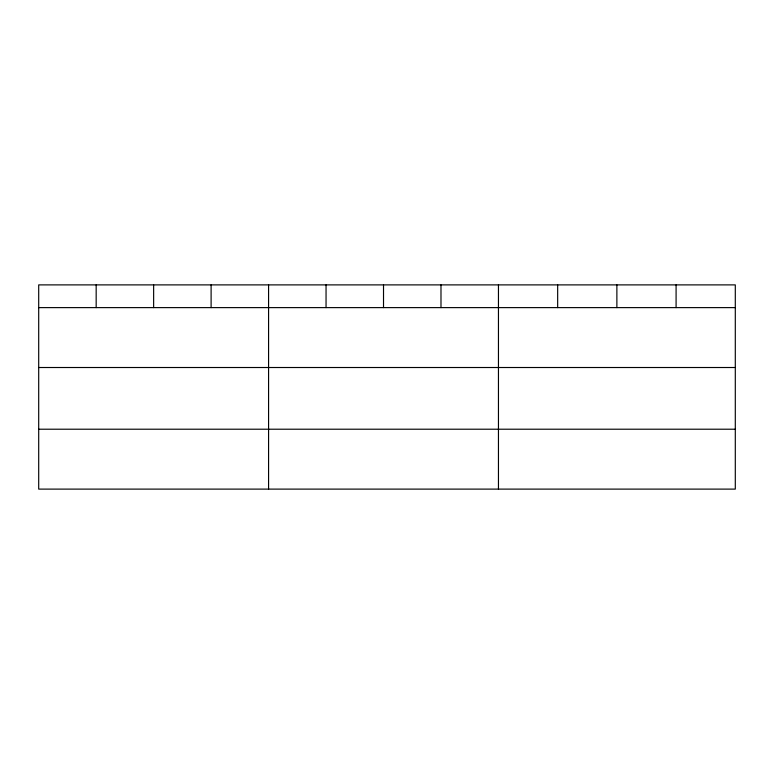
<?xml version="1.0" encoding="UTF-8"?>
<svg xmlns="http://www.w3.org/2000/svg" width="774" height="774" viewBox="0 0 774 774"><rect width="100%" height="100%" fill="white"/><g stroke="black" fill="none" stroke-linecap="round" stroke-linejoin="round"><path stroke-width="1.16" d="M735.3 367.515L735.3 284.89L38.7 284.89L38.7 489.11L735.3 489.11L735.3 367.515L38.7 367.515M38.7 307.617L735.3 307.617M38.7 429.212L735.3 429.212M676.089 284.89L676.089 307.617M616.878 284.89L616.878 307.617M557.667 284.89L557.667 307.617M498.456 284.89L498.456 489.11M440.987 284.89L440.987 307.617M383.517 284.89L383.517 307.617M326.048 284.89L326.048 307.617M268.578 284.89L268.578 489.11M211.108 284.89L211.108 307.617M153.639 284.89L153.639 307.617M96.17 284.89L96.17 307.617"/></g></svg>
